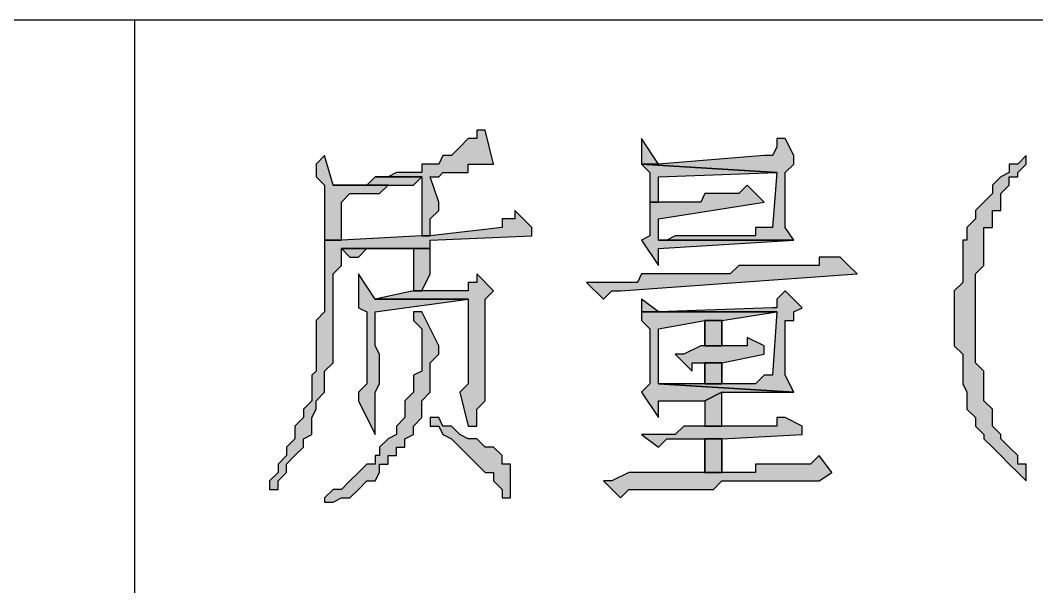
# Model space of a CAD drawing. Extents: x 457 to 4918, y -67 to 391.
# Drawn here: x 3583.25 to 3594.12, y 86.65 to 92.71 of the extents above; entities that cross this region are included whole.
import ezdxf

# ---------------------------------------------------------------- set-up
doc = ezdxf.new("R2010")
doc.units = 0
doc.header["$LTSCALE"] = 40
doc.header["$MEASUREMENT"] = 0
for name, color, linetype in [('at_Entity', 7, 'CONTINUOUS'), ('at_Rect', 7, 'CONTINUOUS'), ('at_Solid', 7, 'CONTINUOUS')]:
    doc.layers.add(name, color=color, linetype=linetype)

msp = doc.modelspace()

# ---------------------------------------------------------------- hatches: boundary and pattern name
at = {"layer": 'at_Solid'}
for points in [[(3588.219, 91.536), (3588.129, 91.536), (3588.129, 91.446), (3588.039, 91.446), (3587.948, 91.356), (3587.858, 91.265), (3587.767, 91.265), (3587.722, 91.175), (3587.541, 91.175), (3587.541, 91.084), (3587.27, 91.084), (3587.18, 91.039), (3587.044, 91.039), (3587.541, 91.039), (3587.541, 90.406), (3587.632, 90.406), (3587.632, 90.587), (3587.722, 90.678), (3587.722, 90.768), (3587.632, 91.039), (3587.722, 91.039), (3587.767, 91.084), (3588.039, 91.084), (3588.039, 91.175), (3588.31, 91.175)], [(3589.892, 91.446), (3589.892, 91.175), (3590.073, 91.175)], [(3591.429, 91.446), (3591.338, 91.446), (3591.338, 91.356), (3591.293, 91.265), (3591.203, 91.265), (3590.073, 91.175), (3589.892, 91.175), (3591.338, 91.084), (3591.293, 90.497), (3591.112, 90.497), (3591.112, 90.406), (3590.253, 90.406), (3590.163, 90.361), (3590.073, 90.361), (3591.519, 90.361), (3591.429, 90.497), (3591.429, 91.084), (3591.519, 91.175), (3591.519, 91.265)], [(3586.502, 91.265), (3586.411, 91.175), (3586.411, 91.039), (3586.502, 90.949), (3586.502, 90.361), (3586.682, 90.361), (3586.682, 90.768), (3586.773, 90.858), (3587.089, 90.858), (3587.18, 90.949), (3586.592, 90.949)], [(3594.005, 91.265), (3593.915, 91.175), (3593.824, 91.175), (3593.824, 91.084), (3593.734, 91.039), (3593.644, 90.949), (3593.644, 90.858), (3593.553, 90.768), (3593.463, 90.678), (3593.463, 90.587), (3593.372, 90.497), (3593.372, 90.361), (3593.327, 90.361), (3593.327, 89.909), (3593.237, 89.819), (3593.237, 89.231), (3593.327, 89.141), (3593.327, 88.824), (3593.372, 88.734), (3593.372, 88.553), (3593.463, 88.463), (3593.463, 88.372), (3593.553, 88.282), (3593.553, 88.237), (3593.644, 88.146), (3593.734, 88.056), (3593.824, 87.965), (3593.915, 87.875), (3594.005, 87.785), (3594.005, 87.965), (3593.915, 87.965), (3593.915, 88.056), (3593.824, 88.146), (3593.734, 88.237), (3593.734, 88.282), (3593.644, 88.372), (3593.644, 88.553), (3593.553, 88.643), (3593.553, 88.96), (3593.463, 89.05), (3593.463, 90), (3593.553, 90.09), (3593.553, 90.497), (3593.644, 90.497), (3593.644, 90.678), (3593.734, 90.678), (3593.734, 90.858), (3593.824, 90.949), (3593.824, 91.039), (3593.915, 91.039), (3593.915, 91.084), (3594.005, 91.175)], [(3589.892, 91.175), (3589.982, 91.084), (3589.982, 90.768), (3590.073, 90.768), (3590.073, 91.039), (3591.338, 91.084)], [(3587.044, 91.039), (3586.954, 90.949), (3586.592, 90.949), (3587.18, 90.949), (3587.451, 90.949), (3587.541, 91.039)], [(3591.022, 90.949), (3590.931, 90.858), (3590.57, 90.858), (3590.525, 90.768), (3589.982, 90.768), (3589.982, 90.678), (3589.982, 90.406), (3589.892, 90.361), (3590.073, 90.09), (3590.073, 90.271), (3591.519, 90.361), (3590.073, 90.361), (3590.073, 90.406), (3590.073, 90.587), (3591.203, 90.768)], [(3588.536, 90.678), (3588.536, 90.587), (3588.491, 90.587), (3588.4, 90.587), (3588.4, 90.497), (3587.632, 90.406), (3587.541, 90.406), (3586.682, 90.361), (3586.502, 90.361), (3586.502, 90.18), (3586.502, 89.593), (3586.411, 89.502), (3586.411, 88.96), (3586.366, 88.915), (3586.366, 88.643), (3586.276, 88.553), (3586.276, 88.463), (3586.185, 88.372), (3586.185, 88.237), (3586.095, 88.146), (3586.095, 88.056), (3586.004, 87.965), (3586.004, 87.875), (3585.914, 87.785), (3585.914, 87.694), (3586.004, 87.694), (3586.004, 87.785), (3586.095, 87.875), (3586.095, 87.965), (3586.185, 88.056), (3586.276, 88.146), (3586.276, 88.237), (3586.366, 88.282), (3586.366, 88.463), (3586.411, 88.553), (3586.411, 88.643), (3586.502, 88.734), (3586.502, 88.96), (3586.592, 89.05), (3586.592, 90), (3586.682, 90.09), (3586.682, 90.271), (3587.632, 90.271), (3587.632, 90.361), (3588.717, 90.406), (3588.717, 90.497)], [(3586.682, 90.271), (3586.773, 90.18), (3586.863, 90.18), (3586.954, 90.271), (3587.451, 90.271)], [(3587.632, 90.271), (3586.682, 90.271), (3587.451, 90.271), (3587.451, 89.819), (3587.541, 89.819), (3587.632, 90)], [(3592.016, 90.18), (3591.79, 90.18), (3591.79, 90.09), (3590.931, 90.09), (3590.841, 90), (3589.892, 90), (3589.847, 89.909), (3589.304, 89.909), (3589.485, 89.728), (3589.575, 89.819), (3589.666, 89.819), (3592.197, 90), (3592.107, 90.09)], [(3586.863, 90), (3586.863, 89.638), (3586.954, 89.593), (3586.954, 88.824), (3586.863, 88.734), (3586.863, 88.643), (3587.044, 88.282), (3587.044, 88.734), (3587.089, 88.824), (3587.089, 89.141), (3587.044, 89.231), (3587.044, 89.593), (3588.039, 89.728), (3587.044, 89.728)], [(3588.129, 90), (3588.129, 89.909), (3588.039, 89.909), (3588.039, 89.819), (3587.541, 89.819), (3587.451, 89.819), (3587.044, 89.728), (3588.039, 89.728), (3588.039, 89.593), (3588.039, 88.824), (3587.948, 88.734), (3588.039, 88.372), (3588.129, 88.372), (3588.129, 88.463), (3588.129, 88.553), (3588.219, 88.643), (3588.219, 89.728), (3588.31, 89.819)], [(3591.429, 89.819), (3591.338, 89.728), (3591.338, 89.638), (3591.293, 89.638), (3590.073, 89.593), (3589.892, 89.593), (3591.338, 89.593), (3591.293, 88.915), (3591.203, 88.915), (3591.112, 88.824), (3590.073, 88.824), (3591.519, 88.734), (3591.429, 88.915), (3591.429, 89.502), (3591.519, 89.502), (3591.519, 89.593), (3591.609, 89.638)], [(3589.892, 89.728), (3589.892, 89.593), (3590.073, 89.593)], [(3587.541, 89.593), (3587.451, 89.593), (3587.451, 89.502), (3587.541, 89.412), (3587.541, 88.96), (3587.451, 88.915), (3587.451, 88.734), (3587.361, 88.643), (3587.361, 88.463), (3587.27, 88.372), (3587.27, 88.282), (3587.18, 88.237), (3587.089, 88.146), (3587.089, 88.056), (3587.044, 88.056), (3587.044, 87.965), (3586.954, 87.965), (3586.863, 87.875), (3586.773, 87.785), (3586.682, 87.694), (3586.592, 87.694), (3586.502, 87.604), (3586.502, 87.559), (3586.592, 87.559), (3586.682, 87.604), (3586.773, 87.604), (3586.863, 87.694), (3586.954, 87.785), (3587.044, 87.785), (3587.089, 87.875), (3587.089, 87.965), (3587.18, 87.965), (3587.18, 88.056), (3587.27, 88.056), (3587.27, 88.146), (3587.361, 88.146), (3587.361, 88.237), (3587.451, 88.282), (3587.451, 88.372), (3587.541, 88.463), (3587.541, 88.643), (3587.632, 88.734), (3587.632, 89.05), (3587.722, 89.141), (3587.722, 89.231)], [(3589.892, 89.593), (3589.892, 89.502), (3589.982, 89.412), (3589.982, 88.824), (3589.892, 88.734), (3590.073, 88.463), (3590.073, 88.643), (3590.57, 88.643), (3590.751, 88.734), (3591.519, 88.734), (3590.073, 88.824), (3590.073, 89.412), (3590.57, 89.502), (3590.751, 89.502), (3591.338, 89.593)], [(3590.57, 89.502), (3590.57, 89.231), (3590.751, 89.231), (3590.751, 89.502)], [(3591.022, 89.321), (3591.022, 89.231), (3590.931, 89.231), (3590.525, 89.231), (3590.344, 89.141), (3590.253, 89.141), (3590.434, 88.96), (3590.434, 89.05), (3590.525, 89.05), (3590.751, 89.05), (3591.203, 89.141), (3591.203, 89.231)], [(3590.57, 89.05), (3590.57, 88.824), (3590.751, 88.824), (3590.751, 89.05)], [(3590.751, 88.734), (3590.57, 88.643), (3590.57, 88.372), (3590.751, 88.372)], [(3587.632, 88.463), (3587.632, 88.372), (3587.722, 88.372), (3587.767, 88.282), (3587.858, 88.237), (3587.948, 88.146), (3588.039, 88.056), (3588.129, 87.965), (3588.219, 87.875), (3588.31, 87.875), (3588.31, 87.785), (3588.4, 87.694), (3588.4, 87.604), (3588.491, 87.604), (3588.491, 87.965), (3588.4, 87.965), (3588.4, 88.056), (3588.31, 88.146), (3588.219, 88.146), (3588.129, 88.237), (3588.039, 88.237), (3587.948, 88.282), (3587.858, 88.372), (3587.767, 88.372), (3587.722, 88.463)], [(3591.429, 88.463), (3591.338, 88.463), (3591.338, 88.372), (3590.344, 88.372), (3590.253, 88.282), (3589.892, 88.282), (3590.073, 88.146), (3590.163, 88.237), (3590.751, 88.237), (3591.609, 88.282), (3591.609, 88.372)], [(3590.57, 88.237), (3590.57, 87.875), (3590.751, 87.875), (3590.751, 88.237)], [(3591.79, 88.056), (3591.7, 87.965), (3591.112, 87.965), (3591.112, 87.875), (3589.756, 87.875), (3589.575, 87.785), (3589.485, 87.785), (3589.666, 87.604), (3589.756, 87.694), (3590.66, 87.694), (3590.751, 87.785), (3591.79, 87.785), (3591.926, 87.875)]]:
    msp.add_hatch(color=0, dxfattribs=at).paths.add_polyline_path(points)

# ---------------------------------------------------------------- linework, layer by layer
at = {"layer": 'at_Entity', "color": 0, "lineweight": 20}
for p, q in [((3588.219, 91.536), (3588.129, 91.536)), ((3588.129, 91.536), (3588.129, 91.446)), ((3588.31, 91.175), (3588.219, 91.536)), ((3588.039, 91.446), (3587.948, 91.356)), ((3588.129, 91.446), (3588.039, 91.446)), ((3589.892, 91.446), (3589.892, 91.175)), ((3590.073, 91.175), (3589.892, 91.446)), ((3591.429, 91.446), (3591.338, 91.446)), ((3591.338, 91.446), (3591.338, 91.356)), ((3591.519, 91.265), (3591.429, 91.446)), ((3587.948, 91.356), (3587.858, 91.265)), ((3591.338, 91.356), (3591.293, 91.265)), ((3586.502, 91.265), (3586.411, 91.175)), ((3586.592, 90.949), (3586.502, 91.265)), ((3587.767, 91.265), (3587.722, 91.175)), ((3587.858, 91.265), (3587.767, 91.265)), ((3591.203, 91.265), (3590.073, 91.175)), ((3591.293, 91.265), (3591.203, 91.265)), ((3591.519, 91.175), (3591.519, 91.265)), ((3594.005, 91.265), (3593.915, 91.175)), ((3594.005, 91.175), (3594.005, 91.265)), ((3586.411, 91.175), (3586.411, 91.039)), ((3587.722, 91.175), (3587.541, 91.175)), ((3587.541, 91.175), (3587.541, 91.084)), ((3588.039, 91.084), (3588.039, 91.175)), ((3588.039, 91.175), (3588.31, 91.175)), ((3589.892, 91.175), (3589.982, 91.084)), ((3591.338, 91.084), (3589.892, 91.175)), ((3589.892, 91.175), (3590.073, 91.175)), ((3590.073, 91.175), (3589.892, 91.175)), ((3589.892, 91.175), (3591.338, 91.084)), ((3591.429, 91.084), (3591.519, 91.175)), ((3593.915, 91.175), (3593.824, 91.175)), ((3593.824, 91.175), (3593.824, 91.084)), ((3593.915, 91.084), (3594.005, 91.175)), ((3586.411, 91.039), (3586.502, 90.949)), ((3587.044, 91.039), (3586.954, 90.949)), ((3587.541, 91.039), (3587.044, 91.039)), ((3587.18, 91.039), (3587.044, 91.039)), ((3587.044, 91.039), (3587.541, 91.039)), ((3587.27, 91.084), (3587.18, 91.039)), ((3587.541, 91.084), (3587.27, 91.084)), ((3587.451, 90.949), (3587.541, 91.039)), ((3587.541, 91.039), (3587.541, 90.406)), ((3587.722, 90.768), (3587.632, 91.039)), ((3587.632, 91.039), (3587.722, 91.039)), ((3587.722, 91.039), (3587.767, 91.084)), ((3587.767, 91.084), (3588.039, 91.084)), ((3589.982, 91.084), (3589.982, 90.768)), ((3590.073, 91.039), (3591.338, 91.084)), ((3590.073, 90.768), (3590.073, 91.039)), ((3591.338, 91.084), (3591.293, 90.497)), ((3591.429, 90.497), (3591.429, 91.084)), ((3593.734, 91.039), (3593.644, 90.949)), ((3593.824, 91.084), (3593.734, 91.039)), ((3593.824, 90.949), (3593.824, 91.039)), ((3593.824, 91.039), (3593.915, 91.039)), ((3593.915, 91.039), (3593.915, 91.084)), ((3586.502, 90.949), (3586.502, 90.361)), ((3586.954, 90.949), (3586.592, 90.949)), ((3586.592, 90.949), (3587.18, 90.949)), ((3587.18, 90.949), (3586.592, 90.949)), ((3587.089, 90.858), (3587.18, 90.949)), ((3587.18, 90.949), (3587.451, 90.949)), ((3591.022, 90.949), (3590.931, 90.858)), ((3591.203, 90.768), (3591.022, 90.949)), ((3593.644, 90.949), (3593.644, 90.858)), ((3593.734, 90.858), (3593.824, 90.949)), ((3586.682, 90.768), (3586.773, 90.858)), ((3586.773, 90.858), (3587.089, 90.858)), ((3590.57, 90.858), (3590.525, 90.768)), ((3590.931, 90.858), (3590.57, 90.858)), ((3593.644, 90.858), (3593.553, 90.768)), ((3593.734, 90.678), (3593.734, 90.858)), ((3586.682, 90.361), (3586.682, 90.768)), ((3587.632, 90.587), (3587.722, 90.678)), ((3587.722, 90.678), (3587.722, 90.768)), ((3588.536, 90.678), (3588.536, 90.587)), ((3588.717, 90.497), (3588.536, 90.678)), ((3590.525, 90.768), (3589.982, 90.768)), ((3589.982, 90.768), (3589.982, 90.678)), ((3589.982, 90.768), (3590.073, 90.768)), ((3589.982, 90.678), (3589.982, 90.406)), ((3590.073, 90.587), (3591.203, 90.768)), ((3593.553, 90.768), (3593.463, 90.678)), ((3593.463, 90.678), (3593.463, 90.587)), ((3593.644, 90.497), (3593.644, 90.678)), ((3593.644, 90.678), (3593.734, 90.678)), ((3587.632, 90.406), (3587.632, 90.587)), ((3588.491, 90.587), (3588.4, 90.587)), ((3588.4, 90.587), (3588.4, 90.497)), ((3588.536, 90.587), (3588.491, 90.587)), ((3590.073, 90.406), (3590.073, 90.587)), ((3593.463, 90.587), (3593.372, 90.497)), ((3588.4, 90.497), (3587.632, 90.406)), ((3588.717, 90.406), (3588.717, 90.497)), ((3591.293, 90.497), (3591.112, 90.497)), ((3591.112, 90.497), (3591.112, 90.406)), ((3591.519, 90.361), (3591.429, 90.497)), ((3593.372, 90.497), (3593.372, 90.361)), ((3593.553, 90.09), (3593.553, 90.497)), ((3593.553, 90.497), (3593.644, 90.497)), ((3586.682, 90.361), (3586.502, 90.361)), ((3586.502, 90.361), (3586.502, 90.18)), ((3586.502, 90.361), (3586.682, 90.361)), ((3587.541, 90.406), (3586.682, 90.361)), ((3587.632, 90.406), (3587.541, 90.406)), ((3587.541, 90.406), (3587.632, 90.406)), ((3587.632, 90.361), (3588.717, 90.406)), ((3587.632, 90.271), (3587.632, 90.361)), ((3589.982, 90.406), (3589.892, 90.361)), ((3589.892, 90.361), (3590.073, 90.09)), ((3590.073, 90.361), (3590.073, 90.406)), ((3590.073, 90.271), (3591.519, 90.361)), ((3591.519, 90.361), (3590.073, 90.361)), ((3590.163, 90.361), (3590.073, 90.361)), ((3590.073, 90.361), (3591.519, 90.361)), ((3590.253, 90.406), (3590.163, 90.361)), ((3591.112, 90.406), (3590.253, 90.406)), ((3593.372, 90.361), (3593.327, 90.361)), ((3593.327, 90.361), (3593.327, 89.909)), ((3586.682, 90.271), (3586.773, 90.18)), ((3587.451, 90.271), (3586.682, 90.271)), ((3587.632, 90.271), (3586.682, 90.271)), ((3586.682, 90.271), (3587.451, 90.271)), ((3586.682, 90.09), (3586.682, 90.271)), ((3586.682, 90.271), (3587.632, 90.271)), ((3586.863, 90.18), (3586.954, 90.271)), ((3586.954, 90.271), (3587.451, 90.271)), ((3587.451, 90.271), (3587.451, 89.819)), ((3587.632, 90), (3587.632, 90.271)), ((3590.073, 90.09), (3590.073, 90.271)), ((3586.502, 90.18), (3586.502, 89.593)), ((3586.773, 90.18), (3586.863, 90.18)), ((3592.016, 90.18), (3591.79, 90.18)), ((3591.79, 90.18), (3591.79, 90.09)), ((3592.107, 90.09), (3592.016, 90.18)), ((3586.592, 90), (3586.682, 90.09)), ((3590.931, 90.09), (3590.841, 90)), ((3591.79, 90.09), (3590.931, 90.09)), ((3592.197, 90), (3592.107, 90.09)), ((3593.463, 90), (3593.553, 90.09)), ((3586.592, 89.05), (3586.592, 90)), ((3586.863, 90), (3586.863, 89.638)), ((3587.044, 89.728), (3586.863, 90)), ((3587.541, 89.819), (3587.632, 90)), ((3588.129, 89.909), (3588.039, 89.909)), ((3588.039, 89.909), (3588.039, 89.819)), ((3588.129, 90), (3588.129, 89.909)), ((3588.31, 89.819), (3588.129, 90)), ((3589.847, 89.909), (3589.304, 89.909)), ((3589.304, 89.909), (3589.485, 89.728)), ((3589.666, 89.819), (3592.197, 90)), ((3589.892, 90), (3589.847, 89.909)), ((3590.841, 90), (3589.892, 90)), ((3593.327, 89.909), (3593.237, 89.819)), ((3593.463, 89.05), (3593.463, 90)), ((3587.451, 89.819), (3587.044, 89.728)), ((3587.541, 89.819), (3587.451, 89.819)), ((3587.451, 89.819), (3587.541, 89.819)), ((3588.039, 89.819), (3587.541, 89.819)), ((3588.219, 89.728), (3588.31, 89.819)), ((3589.485, 89.728), (3589.575, 89.819)), ((3589.575, 89.819), (3589.666, 89.819)), ((3591.429, 89.819), (3591.338, 89.728)), ((3591.609, 89.638), (3591.429, 89.819)), ((3593.237, 89.819), (3593.237, 89.231)), ((3587.044, 89.593), (3588.039, 89.728)), ((3588.039, 89.728), (3587.044, 89.728)), ((3587.044, 89.728), (3588.039, 89.728)), ((3588.039, 89.728), (3588.039, 89.593)), ((3588.219, 88.643), (3588.219, 89.728)), ((3589.892, 89.728), (3589.892, 89.593)), ((3590.073, 89.593), (3589.892, 89.728)), ((3591.338, 89.728), (3591.338, 89.638)), ((3586.502, 89.593), (3586.411, 89.502)), ((3586.863, 89.638), (3586.954, 89.593)), ((3586.954, 89.593), (3586.954, 88.824)), ((3587.044, 89.231), (3587.044, 89.593)), ((3587.541, 89.593), (3587.451, 89.593)), ((3587.451, 89.593), (3587.451, 89.502)), ((3587.722, 89.231), (3587.541, 89.593)), ((3588.039, 89.593), (3588.039, 88.824)), ((3589.892, 89.593), (3589.892, 89.502)), ((3591.338, 89.593), (3589.892, 89.593)), ((3589.892, 89.593), (3590.073, 89.593)), ((3590.073, 89.593), (3589.892, 89.593)), ((3589.892, 89.593), (3591.338, 89.593)), ((3591.293, 89.638), (3590.073, 89.593)), ((3590.751, 89.502), (3591.338, 89.593)), ((3591.338, 89.638), (3591.293, 89.638)), ((3591.338, 89.593), (3591.293, 88.915)), ((3591.519, 89.593), (3591.609, 89.638)), ((3591.519, 89.502), (3591.519, 89.593)), ((3586.411, 89.502), (3586.411, 88.96)), ((3587.451, 89.502), (3587.541, 89.412)), ((3589.892, 89.502), (3589.982, 89.412)), ((3590.073, 89.412), (3590.57, 89.502)), ((3590.57, 89.502), (3590.751, 89.502)), ((3591.429, 88.915), (3591.429, 89.502)), ((3591.429, 89.502), (3591.519, 89.502)), ((3587.541, 89.412), (3587.541, 88.96)), ((3589.982, 89.412), (3589.982, 88.824)), ((3590.073, 88.824), (3590.073, 89.412)), ((3591.022, 89.321), (3591.022, 89.231)), ((3591.203, 89.231), (3591.022, 89.321)), ((3587.089, 89.141), (3587.044, 89.231)), ((3587.722, 89.141), (3587.722, 89.231)), ((3590.525, 89.231), (3590.344, 89.141)), ((3590.931, 89.231), (3590.525, 89.231)), ((3591.022, 89.231), (3590.931, 89.231)), ((3591.203, 89.141), (3591.203, 89.231)), ((3593.237, 89.231), (3593.327, 89.141)), ((3586.502, 88.96), (3586.592, 89.05)), ((3587.089, 88.824), (3587.089, 89.141)), ((3587.632, 89.05), (3587.722, 89.141)), ((3587.632, 88.734), (3587.632, 89.05)), ((3590.344, 89.141), (3590.253, 89.141)), ((3590.253, 89.141), (3590.434, 88.96)), ((3590.434, 88.96), (3590.434, 89.05)), ((3590.434, 89.05), (3590.525, 89.05)), ((3590.525, 89.05), (3590.751, 89.05)), ((3590.751, 89.05), (3591.203, 89.141)), ((3593.327, 89.141), (3593.327, 88.824)), ((3593.553, 88.96), (3593.463, 89.05)), ((3586.411, 88.96), (3586.366, 88.915)), ((3586.502, 88.734), (3586.502, 88.96)), ((3587.541, 88.96), (3587.451, 88.915)), ((3593.553, 88.643), (3593.553, 88.96)), ((3586.366, 88.915), (3586.366, 88.643)), ((3586.954, 88.824), (3586.863, 88.734)), ((3587.044, 88.734), (3587.089, 88.824)), ((3587.451, 88.915), (3587.451, 88.734)), ((3588.039, 88.824), (3587.948, 88.734)), ((3589.982, 88.824), (3589.892, 88.734)), ((3591.519, 88.734), (3590.073, 88.824)), ((3591.112, 88.824), (3590.073, 88.824)), ((3590.073, 88.824), (3591.519, 88.734)), ((3591.203, 88.915), (3591.112, 88.824)), ((3591.293, 88.915), (3591.203, 88.915)), ((3591.519, 88.734), (3591.429, 88.915)), ((3593.327, 88.824), (3593.372, 88.734)), ((3586.411, 88.643), (3586.502, 88.734)), ((3586.863, 88.734), (3586.863, 88.643)), ((3587.044, 88.282), (3587.044, 88.734)), ((3587.451, 88.734), (3587.361, 88.643)), ((3587.541, 88.643), (3587.632, 88.734)), ((3587.948, 88.734), (3588.039, 88.372)), ((3589.892, 88.734), (3590.073, 88.463)), ((3590.751, 88.734), (3590.57, 88.643)), ((3590.57, 88.643), (3590.751, 88.734)), ((3590.751, 88.372), (3590.751, 88.734)), ((3590.751, 88.734), (3591.519, 88.734)), ((3593.372, 88.734), (3593.372, 88.553)), ((3586.366, 88.643), (3586.276, 88.553)), ((3586.411, 88.553), (3586.411, 88.643)), ((3586.863, 88.643), (3587.044, 88.282)), ((3587.361, 88.643), (3587.361, 88.463)), ((3587.541, 88.463), (3587.541, 88.643)), ((3588.129, 88.553), (3588.219, 88.643)), ((3590.073, 88.463), (3590.073, 88.643)), ((3590.073, 88.643), (3590.57, 88.643)), ((3590.57, 88.643), (3590.57, 88.372)), ((3593.644, 88.553), (3593.553, 88.643)), ((3586.276, 88.553), (3586.276, 88.463)), ((3586.366, 88.463), (3586.411, 88.553)), ((3588.129, 88.463), (3588.129, 88.553)), ((3593.372, 88.553), (3593.463, 88.463)), ((3593.644, 88.372), (3593.644, 88.553)), ((3586.276, 88.463), (3586.185, 88.372)), ((3586.366, 88.282), (3586.366, 88.463)), ((3587.361, 88.463), (3587.27, 88.372)), ((3587.451, 88.372), (3587.541, 88.463)), ((3587.632, 88.463), (3587.632, 88.372)), ((3587.722, 88.463), (3587.632, 88.463)), ((3587.767, 88.372), (3587.722, 88.463)), ((3588.129, 88.372), (3588.129, 88.463)), ((3591.429, 88.463), (3591.338, 88.463)), ((3591.338, 88.463), (3591.338, 88.372)), ((3591.609, 88.372), (3591.429, 88.463)), ((3593.463, 88.463), (3593.463, 88.372)), ((3586.185, 88.372), (3586.185, 88.237)), ((3586.276, 88.237), (3586.366, 88.282)), ((3587.27, 88.282), (3587.18, 88.237)), ((3587.27, 88.372), (3587.27, 88.282)), ((3587.361, 88.237), (3587.451, 88.282)), ((3587.451, 88.282), (3587.451, 88.372)), ((3587.632, 88.372), (3587.722, 88.372)), ((3587.722, 88.372), (3587.767, 88.282)), ((3587.858, 88.372), (3587.767, 88.372)), ((3587.767, 88.282), (3587.858, 88.237)), ((3587.948, 88.282), (3587.858, 88.372)), ((3588.039, 88.237), (3587.948, 88.282)), ((3588.039, 88.372), (3588.129, 88.372)), ((3590.253, 88.282), (3589.892, 88.282)), ((3589.892, 88.282), (3590.073, 88.146)), ((3590.344, 88.372), (3590.253, 88.282)), ((3591.338, 88.372), (3590.344, 88.372)), ((3590.57, 88.372), (3590.751, 88.372)), ((3590.751, 88.237), (3591.609, 88.282)), ((3591.609, 88.282), (3591.609, 88.372)), ((3593.463, 88.372), (3593.553, 88.282)), ((3593.553, 88.282), (3593.553, 88.237)), ((3593.734, 88.282), (3593.644, 88.372)), ((3593.734, 88.237), (3593.734, 88.282)), ((3586.185, 88.237), (3586.095, 88.146)), ((3586.276, 88.146), (3586.276, 88.237)), ((3587.18, 88.237), (3587.089, 88.146)), ((3587.361, 88.146), (3587.361, 88.237)), ((3587.858, 88.237), (3587.948, 88.146)), ((3588.129, 88.237), (3588.039, 88.237)), ((3588.219, 88.146), (3588.129, 88.237)), ((3590.073, 88.146), (3590.163, 88.237)), ((3590.163, 88.237), (3590.751, 88.237)), ((3593.553, 88.237), (3593.644, 88.146)), ((3593.824, 88.146), (3593.734, 88.237)), ((3586.095, 88.056), (3586.004, 87.965)), ((3586.095, 88.146), (3586.095, 88.056)), ((3586.095, 87.965), (3586.185, 88.056)), ((3586.185, 88.056), (3586.276, 88.146)), ((3587.089, 88.056), (3587.044, 88.056)), ((3587.044, 88.056), (3587.044, 87.965)), ((3587.089, 88.146), (3587.089, 88.056)), ((3587.18, 87.965), (3587.18, 88.056)), ((3587.18, 88.056), (3587.27, 88.056)), ((3587.27, 88.056), (3587.27, 88.146)), ((3587.27, 88.146), (3587.361, 88.146)), ((3587.948, 88.146), (3588.039, 88.056)), ((3588.039, 88.056), (3588.129, 87.965)), ((3588.31, 88.146), (3588.219, 88.146)), ((3588.4, 88.056), (3588.31, 88.146)), ((3588.4, 87.965), (3588.4, 88.056)), ((3591.79, 88.056), (3591.7, 87.965)), ((3591.926, 87.875), (3591.79, 88.056)), ((3593.644, 88.146), (3593.734, 88.056)), ((3593.734, 88.056), (3593.824, 87.965)), ((3593.915, 88.056), (3593.824, 88.146)), ((3593.915, 87.965), (3593.915, 88.056)), ((3586.004, 87.965), (3586.004, 87.875)), ((3586.095, 87.875), (3586.095, 87.965)), ((3586.954, 87.965), (3586.863, 87.875)), ((3587.044, 87.965), (3586.954, 87.965)), ((3587.089, 87.875), (3587.089, 87.965)), ((3587.089, 87.965), (3587.18, 87.965)), ((3588.129, 87.965), (3588.219, 87.875)), ((3588.491, 87.965), (3588.4, 87.965)), ((3588.491, 87.604), (3588.491, 87.965)), ((3591.7, 87.965), (3591.112, 87.965)), ((3591.112, 87.965), (3591.112, 87.875)), ((3593.824, 87.965), (3593.915, 87.875)), ((3594.005, 87.965), (3593.915, 87.965)), ((3594.005, 87.785), (3594.005, 87.965)), ((3586.004, 87.875), (3585.914, 87.785)), ((3586.004, 87.785), (3586.095, 87.875)), ((3586.863, 87.875), (3586.773, 87.785)), ((3587.044, 87.785), (3587.089, 87.875)), ((3588.219, 87.875), (3588.31, 87.875)), ((3588.31, 87.875), (3588.31, 87.785)), ((3589.756, 87.875), (3589.575, 87.785)), ((3591.112, 87.875), (3589.756, 87.875)), ((3591.79, 87.785), (3591.926, 87.875)), ((3593.915, 87.875), (3594.005, 87.785)), ((3585.914, 87.785), (3585.914, 87.694)), ((3586.004, 87.694), (3586.004, 87.785)), ((3586.773, 87.785), (3586.682, 87.694)), ((3586.863, 87.694), (3586.954, 87.785)), ((3586.954, 87.785), (3587.044, 87.785)), ((3588.31, 87.785), (3588.4, 87.694)), ((3589.575, 87.785), (3589.485, 87.785)), ((3589.485, 87.785), (3589.666, 87.604)), ((3590.66, 87.694), (3590.751, 87.785)), ((3590.751, 87.785), (3591.79, 87.785)), ((3585.914, 87.694), (3586.004, 87.694)), ((3586.592, 87.694), (3586.502, 87.604)), ((3586.682, 87.694), (3586.592, 87.694)), ((3586.773, 87.604), (3586.863, 87.694)), ((3588.4, 87.694), (3588.4, 87.604)), ((3589.666, 87.604), (3589.756, 87.694)), ((3589.756, 87.694), (3590.66, 87.694)), ((3586.502, 87.604), (3586.502, 87.559)), ((3586.502, 87.559), (3586.592, 87.559)), ((3586.592, 87.559), (3586.682, 87.604)), ((3586.682, 87.604), (3586.773, 87.604)), ((3588.4, 87.604), (3588.491, 87.604))]:
    msp.add_line(p, q, dxfattribs=at)
at = {"layer": 'at_Entity', "color": 0}
for points in [[(3634.235, 92.712), (3516.575, 92.712)], [(3584.468, 92.712), (3584.468, 73.365)], [(3588.219, 91.536), (3588.129, 91.536), (3588.129, 91.446), (3588.039, 91.446), (3587.948, 91.356), (3587.858, 91.265), (3587.767, 91.265), (3587.722, 91.175), (3587.541, 91.175), (3587.541, 91.084), (3587.27, 91.084), (3587.18, 91.039), (3587.044, 91.039), (3587.541, 91.039), (3587.541, 90.406), (3587.632, 90.406), (3587.632, 90.587), (3587.722, 90.678), (3587.722, 90.768), (3587.632, 91.039), (3587.722, 91.039), (3587.767, 91.084), (3588.039, 91.084), (3588.039, 91.175), (3588.31, 91.175), (3588.219, 91.536), (3588.219, 91.536), (3588.219, 91.536)], [(3589.892, 91.446), (3589.892, 91.175), (3590.073, 91.175), (3589.892, 91.446), (3589.892, 91.446), (3589.892, 91.446)], [(3591.429, 91.446), (3591.338, 91.446), (3591.338, 91.356), (3591.293, 91.265), (3591.203, 91.265), (3590.073, 91.175), (3589.892, 91.175), (3591.338, 91.084), (3591.293, 90.497), (3591.112, 90.497), (3591.112, 90.406), (3590.253, 90.406), (3590.163, 90.361), (3590.073, 90.361), (3591.519, 90.361), (3591.429, 90.497), (3591.429, 91.084), (3591.519, 91.175), (3591.519, 91.265), (3591.429, 91.446), (3591.429, 91.446), (3591.429, 91.446)], [(3586.502, 91.265), (3586.411, 91.175), (3586.411, 91.039), (3586.502, 90.949), (3586.502, 90.361), (3586.682, 90.361), (3586.682, 90.768), (3586.773, 90.858), (3587.089, 90.858), (3587.18, 90.949), (3586.592, 90.949), (3586.502, 91.265), (3586.502, 91.265), (3586.502, 91.265)], [(3594.005, 91.265), (3593.915, 91.175), (3593.824, 91.175), (3593.824, 91.084), (3593.734, 91.039), (3593.644, 90.949), (3593.644, 90.858), (3593.553, 90.768), (3593.463, 90.678), (3593.463, 90.587), (3593.372, 90.497), (3593.372, 90.361), (3593.327, 90.361), (3593.327, 89.909), (3593.237, 89.819), (3593.237, 89.231), (3593.327, 89.141), (3593.327, 88.824), (3593.372, 88.734), (3593.372, 88.553), (3593.463, 88.463), (3593.463, 88.372), (3593.553, 88.282), (3593.553, 88.237), (3593.644, 88.146), (3593.734, 88.056), (3593.824, 87.965), (3593.915, 87.875), (3594.005, 87.785), (3594.005, 87.965), (3593.915, 87.965), (3593.915, 88.056), (3593.824, 88.146), (3593.734, 88.237), (3593.734, 88.282), (3593.644, 88.372), (3593.644, 88.553), (3593.553, 88.643), (3593.553, 88.96), (3593.463, 89.05), (3593.463, 90), (3593.553, 90.09), (3593.553, 90.497), (3593.644, 90.497), (3593.644, 90.678), (3593.734, 90.678), (3593.734, 90.858), (3593.824, 90.949), (3593.824, 91.039), (3593.915, 91.039), (3593.915, 91.084), (3594.005, 91.175), (3594.005, 91.265), (3594.005, 91.265)], [(3589.892, 91.175), (3589.982, 91.084), (3589.982, 90.768), (3590.073, 90.768), (3590.073, 91.039), (3591.338, 91.084), (3589.892, 91.175), (3589.892, 91.175), (3589.892, 91.175)], [(3587.044, 91.039), (3586.954, 90.949), (3586.592, 90.949), (3587.18, 90.949), (3587.451, 90.949), (3587.541, 91.039), (3587.044, 91.039), (3587.044, 91.039)], [(3591.022, 90.949), (3590.931, 90.858), (3590.57, 90.858), (3590.525, 90.768), (3589.982, 90.768), (3589.982, 90.678), (3589.982, 90.406), (3589.892, 90.361), (3590.073, 90.09), (3590.073, 90.271), (3591.519, 90.361), (3590.073, 90.361), (3590.073, 90.406), (3590.073, 90.587), (3591.203, 90.768), (3591.022, 90.949), (3591.022, 90.949), (3591.022, 90.949)], [(3588.536, 90.678), (3588.536, 90.587), (3588.491, 90.587), (3588.4, 90.587), (3588.4, 90.497), (3587.632, 90.406), (3587.541, 90.406), (3586.682, 90.361), (3586.502, 90.361), (3586.502, 90.18), (3586.502, 89.593), (3586.411, 89.502), (3586.411, 88.96), (3586.366, 88.915), (3586.366, 88.643), (3586.276, 88.553), (3586.276, 88.463), (3586.185, 88.372), (3586.185, 88.237), (3586.095, 88.146), (3586.095, 88.056), (3586.004, 87.965), (3586.004, 87.875), (3585.914, 87.785), (3585.914, 87.694), (3586.004, 87.694), (3586.004, 87.785), (3586.095, 87.875), (3586.095, 87.965), (3586.185, 88.056), (3586.276, 88.146), (3586.276, 88.237), (3586.366, 88.282), (3586.366, 88.463), (3586.411, 88.553), (3586.411, 88.643), (3586.502, 88.734), (3586.502, 88.96), (3586.592, 89.05), (3586.592, 90), (3586.682, 90.09), (3586.682, 90.271), (3587.632, 90.271), (3587.632, 90.361), (3588.717, 90.406), (3588.717, 90.497), (3588.536, 90.678), (3588.536, 90.678), (3588.536, 90.678)], [(3586.682, 90.271), (3586.773, 90.18), (3586.863, 90.18), (3586.954, 90.271), (3587.451, 90.271), (3586.682, 90.271), (3586.682, 90.271), (3586.682, 90.271)], [(3587.632, 90.271), (3586.682, 90.271), (3587.451, 90.271), (3587.451, 89.819), (3587.541, 89.819), (3587.632, 90), (3587.632, 90.271), (3587.632, 90.271)], [(3592.016, 90.18), (3591.79, 90.18), (3591.79, 90.09), (3590.931, 90.09), (3590.841, 90), (3589.892, 90), (3589.847, 89.909), (3589.304, 89.909), (3589.485, 89.728), (3589.575, 89.819), (3589.666, 89.819), (3592.197, 90), (3592.107, 90.09), (3592.016, 90.18), (3592.016, 90.18), (3592.016, 90.18)], [(3586.863, 90), (3586.863, 89.638), (3586.954, 89.593), (3586.954, 88.824), (3586.863, 88.734), (3586.863, 88.643), (3587.044, 88.282), (3587.044, 88.734), (3587.089, 88.824), (3587.089, 89.141), (3587.044, 89.231), (3587.044, 89.593), (3588.039, 89.728), (3587.044, 89.728), (3586.863, 90), (3586.863, 90), (3586.863, 90)], [(3588.129, 90), (3588.129, 89.909), (3588.039, 89.909), (3588.039, 89.819), (3587.541, 89.819), (3587.451, 89.819), (3587.044, 89.728), (3588.039, 89.728), (3588.039, 89.593), (3588.039, 88.824), (3587.948, 88.734), (3588.039, 88.372), (3588.129, 88.372), (3588.129, 88.463), (3588.129, 88.553), (3588.219, 88.643), (3588.219, 89.728), (3588.31, 89.819), (3588.129, 90), (3588.129, 90), (3588.129, 90)], [(3591.429, 89.819), (3591.338, 89.728), (3591.338, 89.638), (3591.293, 89.638), (3590.073, 89.593), (3589.892, 89.593), (3591.338, 89.593), (3591.293, 88.915), (3591.203, 88.915), (3591.112, 88.824), (3590.073, 88.824), (3591.519, 88.734), (3591.429, 88.915), (3591.429, 89.502), (3591.519, 89.502), (3591.519, 89.593), (3591.609, 89.638), (3591.429, 89.819), (3591.429, 89.819), (3591.429, 89.819)], [(3589.892, 89.728), (3589.892, 89.593), (3590.073, 89.593), (3589.892, 89.728), (3589.892, 89.728), (3589.892, 89.728)], [(3587.541, 89.593), (3587.451, 89.593), (3587.451, 89.502), (3587.541, 89.412), (3587.541, 88.96), (3587.451, 88.915), (3587.451, 88.734), (3587.361, 88.643), (3587.361, 88.463), (3587.27, 88.372), (3587.27, 88.282), (3587.18, 88.237), (3587.089, 88.146), (3587.089, 88.056), (3587.044, 88.056), (3587.044, 87.965), (3586.954, 87.965), (3586.863, 87.875), (3586.773, 87.785), (3586.682, 87.694), (3586.592, 87.694), (3586.502, 87.604), (3586.502, 87.559), (3586.592, 87.559), (3586.682, 87.604), (3586.773, 87.604), (3586.863, 87.694), (3586.954, 87.785), (3587.044, 87.785), (3587.089, 87.875), (3587.089, 87.965), (3587.18, 87.965), (3587.18, 88.056), (3587.27, 88.056), (3587.27, 88.146), (3587.361, 88.146), (3587.361, 88.237), (3587.451, 88.282), (3587.451, 88.372), (3587.541, 88.463), (3587.541, 88.643), (3587.632, 88.734), (3587.632, 89.05), (3587.722, 89.141), (3587.722, 89.231), (3587.541, 89.593), (3587.541, 89.593), (3587.541, 89.593)], [(3589.892, 89.593), (3589.892, 89.502), (3589.982, 89.412), (3589.982, 88.824), (3589.892, 88.734), (3590.073, 88.463), (3590.073, 88.643), (3590.57, 88.643), (3590.751, 88.734), (3591.519, 88.734), (3590.073, 88.824), (3590.073, 89.412), (3590.57, 89.502), (3590.751, 89.502), (3591.338, 89.593), (3589.892, 89.593), (3589.892, 89.593)], [(3590.57, 89.502), (3590.57, 89.231), (3590.751, 89.231), (3590.751, 89.502), (3590.57, 89.502), (3590.57, 89.502), (3590.57, 89.502)], [(3591.022, 89.321), (3591.022, 89.231), (3590.931, 89.231), (3590.525, 89.231), (3590.344, 89.141), (3590.253, 89.141), (3590.434, 88.96), (3590.434, 89.05), (3590.525, 89.05), (3590.751, 89.05), (3591.203, 89.141), (3591.203, 89.231), (3591.022, 89.321), (3591.022, 89.321), (3591.022, 89.321)], [(3590.57, 89.05), (3590.57, 88.824), (3590.751, 88.824), (3590.751, 89.05), (3590.57, 89.05), (3590.57, 89.05), (3590.57, 89.05)], [(3590.751, 88.734), (3590.57, 88.643), (3590.57, 88.372), (3590.751, 88.372), (3590.751, 88.734), (3590.751, 88.734)], [(3587.632, 88.463), (3587.632, 88.372), (3587.722, 88.372), (3587.767, 88.282), (3587.858, 88.237), (3587.948, 88.146), (3588.039, 88.056), (3588.129, 87.965), (3588.219, 87.875), (3588.31, 87.875), (3588.31, 87.785), (3588.4, 87.694), (3588.4, 87.604), (3588.491, 87.604), (3588.491, 87.965), (3588.4, 87.965), (3588.4, 88.056), (3588.31, 88.146), (3588.219, 88.146), (3588.129, 88.237), (3588.039, 88.237), (3587.948, 88.282), (3587.858, 88.372), (3587.767, 88.372), (3587.722, 88.463), (3587.632, 88.463), (3587.632, 88.463)], [(3591.429, 88.463), (3591.338, 88.463), (3591.338, 88.372), (3590.344, 88.372), (3590.253, 88.282), (3589.892, 88.282), (3590.073, 88.146), (3590.163, 88.237), (3590.751, 88.237), (3591.609, 88.282), (3591.609, 88.372), (3591.429, 88.463), (3591.429, 88.463), (3591.429, 88.463)], [(3590.57, 88.237), (3590.57, 87.875), (3590.751, 87.875), (3590.751, 88.237), (3590.57, 88.237), (3590.57, 88.237), (3590.57, 88.237)], [(3591.79, 88.056), (3591.7, 87.965), (3591.112, 87.965), (3591.112, 87.875), (3589.756, 87.875), (3589.575, 87.785), (3589.485, 87.785), (3589.666, 87.604), (3589.756, 87.694), (3590.66, 87.694), (3590.751, 87.785), (3591.79, 87.785), (3591.926, 87.875), (3591.79, 88.056), (3591.79, 88.056), (3591.79, 88.056)]]:
    msp.add_lwpolyline(points, dxfattribs=at)
at = {"layer": 'at_Rect', "color": 0}
for p, q in [((3590.751, 89.502), (3590.57, 89.502)), ((3590.57, 89.231), (3590.57, 89.502)), ((3590.751, 89.502), (3590.751, 89.231)), ((3590.57, 89.231), (3590.751, 89.231)), ((3590.751, 89.05), (3590.57, 89.05)), ((3590.57, 88.824), (3590.57, 89.05)), ((3590.751, 89.05), (3590.751, 88.824)), ((3590.57, 88.824), (3590.751, 88.824)), ((3590.751, 88.237), (3590.57, 88.237)), ((3590.57, 87.875), (3590.57, 88.237)), ((3590.751, 88.237), (3590.751, 87.875)), ((3590.57, 87.875), (3590.751, 87.875))]:
    msp.add_line(p, q, dxfattribs=at)

doc.saveas('drawing.dxf')
